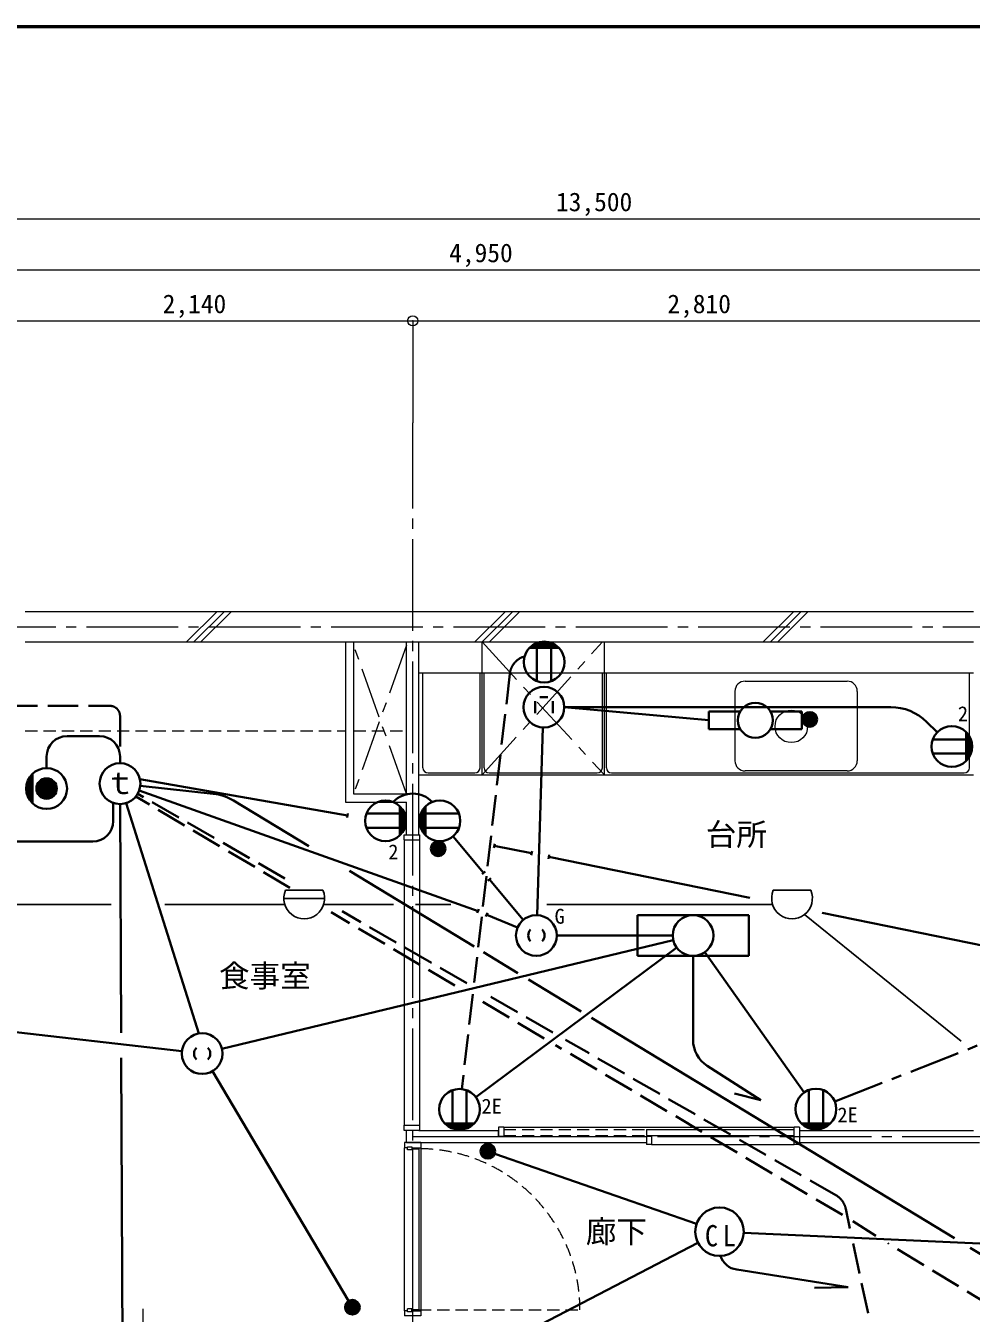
# Model space of a CAD drawing. Units: millimetres at full size, sheet at 1:50. Extents: x -9674 to 9699, y -6794 to 6791.
# Drawn here: x -2915 to 1721, y 478 to 6791 of the extents above; entities that cross this region are included whole.
import ezdxf
from ezdxf.enums import TextEntityAlignment as Align

# ---------------------------------------------------------------- set-up
doc = ezdxf.new("R2010")
doc.units = ezdxf.units.MM
doc.header["$LTSCALE"] = 50
doc.header["$PDMODE"] = 32
doc.header["$PDSIZE"] = 50
for name, pattern in [('CHAIN1', [8, 5, -1, 1, -1]), ('CHAIN2', [12, 9, -1, 1, -1]), ('DASHED1', [1.8, 1.2, -0.6]), ('DASHED3', [4, 3, -1])]:
    doc.linetypes.add(name, pattern=pattern)
for name, color, linetype, lineweight in [('0-0_図面枠', 7, 'Continuous', 9), ('1-0_芯', 134, 'CHAIN2', 9), ('1-1_躯体', 134, 'Continuous', 9), ('1-2_間仕切', 134, 'Continuous', 9), ('1-3_建具', 134, 'Continuous', 9), ('1-5_設備', 134, 'Continuous', 9), ('1-7_その他', 134, 'DASHED1', 9), ('1-8_ハッチ', 134, 'Continuous', 9), ('1-B_寸法', 134, 'Continuous', 9), ('1-C_梁', 134, 'DASHED1', 9), ('2-0_芯', 2, 'Continuous', 35), ('2-E', 2, 'Continuous', 35), ('3-3', 1, 'Continuous', 25), ('3-E', 3, 'Continuous', 35)]:
    doc.layers.add(name, color=color, linetype=linetype, lineweight=lineweight)
doc.layers.add('1-A_文字', color=134, linetype='Continuous')
doc.styles.add('ＭＳ ゴシック', font='')
doc.styles.get('ＭＳ ゴシック').set_extended_font_data('MS Gothic')

msp = doc.modelspace()

# ---------------------------------------------------------------- linework, layer by layer
at = {"layer": '0-0_図面枠'}
for p, q in [((9697.16, 6789.66), (-9672.16, 6789.66)), ((9695.4, 6787.9), (-9670.4, 6787.9)), ((-9668.64, 6786.14), (9693.64, 6786.14)), ((9691.87, 6784.38), (-9666.87, 6784.38)), ((9690.11, 6782.61), (-9665.11, 6782.61)), ((9688.35, 6780.85), (-9663.35, 6780.85))]:
    msp.add_line(p, q, dxfattribs=at)
msp.add_lwpolyline([(9698.92, -6793.93), (9698.92, 6791.43), (-9673.92, 6791.43)], dxfattribs=at)
at = {"layer": '1-0_芯'}
for p, q in [((-1017.5, -3375.62), (-1017.5, 4844.38)), ((-8617.5, 3844.38), (8392.5, 3844.38)), ((-1017.5, 1344.38), (2562.5, 1344.38))]:
    msp.add_line(p, q, dxfattribs=at)
at = {"layer": '1-1_躯体'}
for p, q in [((-2917.5, 3919.38), (1732.5, 3919.38)), ((-2917.5, 3769.38), (1732.5, 3769.38))]:
    msp.add_line(p, q, dxfattribs=at)
at = {"layer": '1-2_間仕切'}
for p, q in [((-1347.5, 3769.38), (-1347.5, 2984.38)), ((-1307.5, 3769.38), (-1307.5, 3024.38)), ((-1047.5, 3024.38), (-1047.5, 3769.38)), ((-987.5, 2824.38), (-987.5, 3769.38)), ((-1347.5, 2984.38), (-1047.5, 2984.38)), ((-1307.5, 3024.38), (-1047.5, 3024.38)), ((-1047.5, 2824.38), (-1047.5, 2984.38)), ((-1047.5, 1314.38), (-1047.5, 1374.38)), ((-987.5, 1374.38), (-596.5, 1374.38)), ((-571.5, 1344.38), (128.5, 1344.38)), ((878.5, 1374.38), (1732.5, 1374.38)), ((-1047.5, 1314.38), (128.5, 1314.38)), ((878.5, 1314.38), (1762.5, 1314.38))]:
    msp.add_line(p, q, dxfattribs=at)
at = {"layer": '1-3_建具'}
for p, q in [((-1060, 2824.38), (-982, 2824.38)), ((-1060, 2799.38), (-1060, 2824.38)), ((-1060, 2799.38), (-982, 2799.38)), ((-1060, 2799.38), (-1060, 1399.38)), ((-982, 2799.38), (-982, 2824.38)), ((-982, 1399.38), (-982, 2799.38)), ((-1060, 1399.38), (-982, 1399.38)), ((-1060, 1374.38), (-1060, 1399.38)), ((-982, 1374.38), (-982, 1399.38)), ((-571.5, 1389.38), (-596.5, 1389.38)), ((-571.5, 1389.38), (-571.5, 1344.38)), ((-571.5, 1389.38), (853.5, 1389.38)), ((878.5, 1389.38), (853.5, 1389.38)), ((853.5, 1349.38), (853.5, 1389.38)), ((878.5, 1389.38), (878.5, 1304.38)), ((-982, 1374.38), (-1060, 1374.38)), ((128.5, 1379.38), (128.5, 1349.38)), ((128.5, 1379.38), (853.5, 1379.38)), ((128.5, 1349.38), (853.5, 1349.38)), ((128.5, 1344.38), (128.5, 1304.38)), ((153.5, 1344.38), (128.5, 1344.38)), ((853.5, 1349.38), (853.5, 1379.38)), ((853.5, 1349.38), (853.5, 1379.38)), ((853.5, 1304.38), (853.5, 1369.38)), ((-977.5, 1314.38), (-1057.5, 1314.38)), ((-1057.5, 1314.38), (-1057.5, 1289.38)), ((-1042.5, 1289.38), (-1057.5, 1289.38)), ((-1057.5, 489.38), (-1057.5, 1289.38)), ((-1042.5, 1279.38), (-1042.5, 1294.38)), ((-1042.5, 1294.38), (-1022.5, 1294.38)), ((-1022.5, 1279.38), (-1042.5, 1279.38)), ((-1022.5, 1294.38), (-1022.5, 1279.38)), ((-1017.5, 1284.38), (-987.5, 1284.38)), ((-1017.5, 494.38), (-1017.5, 1284.38)), ((-987.5, 1284.38), (-987.5, 494.38)), ((-977.5, 1314.38), (-977.5, 1289.38)), ((153.5, 1304.38), (128.5, 1304.38)), ((878.5, 1304.38), (853.5, 1304.38)), ((-2340, 338.55), (-2340, 498.55)), ((-1057.5, 489.38), (-1057.5, 464.38)), ((-1042.5, 489.38), (-1057.5, 489.38)), ((-1022.5, 499.38), (-1042.5, 499.38)), ((-1042.5, 484.38), (-1042.5, 499.38)), ((-1022.5, 484.38), (-1042.5, 484.38)), ((-1022.5, 484.38), (-1022.5, 499.38)), ((-1022.5, 489.38), (-977.5, 489.38)), ((-987.5, 494.38), (-1017.5, 494.38))]:
    msp.add_line(p, q, dxfattribs=at)
at = {"layer": '1-3_建具', "linetype": 'DASHED1'}
for p, q in [((-571.5, 1379.38), (128.5, 1379.38)), ((-571.5, 1349.38), (128.5, 1349.38)), ((-987.5, 494.38), (-197.5, 494.38))]:
    msp.add_line(p, q, dxfattribs=at)
at = {"layer": '1-3_建具'}
for points in [[(-571.5, 1389.38), (-571.5, 1344.38), (-596.5, 1344.38)], [(-596.5, 1389.38), (-596.5, 1344.38), (-596.5, 1369.38)], [(153.5, 1344.38), (153.5, 1304.38), (853.5, 1304.38)], [(-1022.5, 1289.38), (-977.5, 1289.38), (-977.5, 489.38)], [(-977.5, 489.38), (-977.5, 464.38), (-1057.5, 464.38)]]:
    msp.add_lwpolyline(points, dxfattribs=at)
at = {"layer": '1-3_建具', "linetype": 'DASHED1'}
msp.add_arc((-987.5, 494.38), 790, 0, 90, dxfattribs=at)
at = {"layer": '1-5_設備'}
for p, q in [((-677.5, 3117.38), (-677.5, 3769.38)), ((-77.5, 3117.38), (-77.5, 3769.38)), ((-987.5, 3617.38), (1732.5, 3617.38)), ((-967.5, 3152.38), (-967.5, 3617.38)), ((-687.5, 3152.38), (-687.5, 3617.38)), ((-667.5, 3152.38), (-667.5, 3617.38)), ((-87.5, 3152.38), (-87.5, 3617.38)), ((-67.5, 3152.38), (-67.5, 3617.38)), ((1712.5, 3152.38), (1712.5, 3617.38)), ((612.5, 3577.38), (1112.5, 3577.38)), ((562.5, 3527.38), (562.5, 3187.38)), ((1162.5, 3527.38), (1162.5, 3187.38)), ((-987.5, 3117.38), (1732.5, 3117.38)), ((-942.5, 3127.38), (-712.5, 3127.38)), ((-642.5, 3127.38), (-112.5, 3127.38)), ((-42.5, 3127.38), (1687.5, 3127.38)), ((1112.5, 3137.38), (612.5, 3137.38))]:
    msp.add_line(p, q, dxfattribs=at)
at = {"layer": '1-5_設備', "linetype": 'CHAIN1'}
for p, q in [((-677.5, 3117.38), (-87.5, 3769.38)), ((-677.5, 3769.38), (-77.5, 3117.38))]:
    msp.add_line(p, q, dxfattribs=at)
at = {"layer": '1-5_設備'}
msp.add_circle((839.13, 3355.76), 80, dxfattribs=at)
for centre, radius, start, end in [((612.5, 3527.38), 50, 90, 180), ((1112.5, 3527.38), 50, 0, 90), ((612.5, 3187.38), 50, 180, 270), ((1112.5, 3187.38), 50, 270, 0), ((-942.5, 3152.38), 25, 180, 270), ((-712.5, 3152.38), 25, 270, 0), ((-642.5, 3152.38), 25, 180, 270), ((-112.5, 3152.38), 25, 270, 0), ((-42.5, 3152.38), 25, 180, 270), ((1687.5, 3152.38), 25, 270, 0)]:
    msp.add_arc(centre, radius, start, end, dxfattribs=at)
at = {"layer": '1-7_その他', "linetype": 'CHAIN1'}
for p, q in [((-1047.5, 3024.38), (-1307.5, 3754.38)), ((-1047.5, 3754.38), (-1307.5, 3024.38))]:
    msp.add_line(p, q, dxfattribs=at)
at = {"layer": '1-8_ハッチ'}
for p, q in [((-2126.65, 3769.38), (-1976.65, 3919.38)), ((-2091.29, 3769.38), (-1941.29, 3919.38)), ((-2055.94, 3769.38), (-1905.94, 3919.38)), ((-712.43, 3769.38), (-562.43, 3919.38)), ((-677.08, 3769.38), (-527.08, 3919.38)), ((-641.72, 3769.38), (-491.72, 3919.38)), ((701.78, 3769.38), (851.78, 3919.38)), ((737.14, 3769.38), (887.14, 3919.38)), ((772.49, 3769.38), (922.49, 3919.38))]:
    msp.add_line(p, q, dxfattribs=at)
at = {"layer": '1-B_寸法'}
for p, q in [((-6877.5, 5844.38), (6622.5, 5844.38)), ((-3157.5, 5594.38), (1792.5, 5594.38)), ((-3157.5, 5344.38), (-1017.5, 5344.38)), ((-1017.5, 5344.38), (-1017.5, 4844.38)), ((-1017.5, 5344.38), (1792.5, 5344.38))]:
    msp.add_line(p, q, dxfattribs=at)
msp.add_point((-1017.5, 5344.38), dxfattribs=at)
at = {"layer": '1-C_梁'}
for p, q in [((-2917.5, 3334.38), (-1347.5, 3334.38)), ((-1307.5, 3334.38), (-1047.5, 3334.38))]:
    msp.add_line(p, q, dxfattribs=at)
at = {"layer": '2-0_芯'}
for p, q in [((-444.52, 3741.01), (-301.69, 3741.01)), ((-441.45, 3744.01), (-304.76, 3744.01)), ((-434.41, 3750.01), (-311.79, 3750.01)), ((-425.78, 3756.01), (-320.42, 3756.01)), ((-414.57, 3762.01), (-331.64, 3762.01)), ((-408.1, 3764.69), (-408.1, 3577.3)), ((-397.42, 3768.01), (-348.78, 3768.01)), ((-338.1, 3764.69), (-338.1, 3577.3)), ((-274.65, 3449.69), (434.71, 3385.3)), ((1326.87, 3449.69), (-274.24, 3449.69)), ((908.29, 3418.8), (951.5, 3418.8)), ((-379.88, 3349.86), (-408.02, 2430.1)), ((893.89, 3389.99), (965.91, 3389.99)), ((895.2, 3399.6), (964.6, 3399.6)), ((895.2, 3380.39), (964.6, 3380.39)), ((899.44, 3409.2), (960.36, 3409.2)), ((899.44, 3370.79), (960.36, 3370.79)), ((908.29, 3361.19), (951.5, 3361.19)), ((1501.58, 3378.51), (1554.55, 3326.76)), ((1532.39, 3291.86), (1719.78, 3291.86)), ((1696.1, 3185.44), (1696.1, 3328.27)), ((1699.1, 3188.51), (1699.1, 3325.2)), ((1705.1, 3195.55), (1705.1, 3318.17)), ((1711.1, 3204.18), (1711.1, 3309.53)), ((1717.1, 3215.39), (1717.1, 3298.32)), ((1532.39, 3221.86), (1719.78, 3221.86)), ((-696.85, 2449.78), (-2358.67, 3041.28)), ((-2486.03, 2890.57), (-2486.03, 2980.46)), ((-2065.79, 1849.69), (-2422.75, 2979.45)), ((-1244.42, 2927.57), (-1057.03, 2927.57)), ((-1080.71, 2821.15), (-1080.71, 2963.98)), ((-1077.71, 2824.22), (-1077.71, 2960.91)), ((-1071.71, 2831.26), (-1071.71, 2953.88)), ((-1065.71, 2839.89), (-1065.71, 2945.24)), ((-1059.71, 2851.1), (-1059.71, 2934.03)), ((-1053.71, 2868.24), (-1053.71, 2916.89)), ((-981.29, 2868.24), (-981.29, 2916.89)), ((-790.58, 2927.57), (-977.97, 2927.57)), ((-975.29, 2851.1), (-975.29, 2934.03)), ((-969.29, 2839.89), (-969.29, 2945.24)), ((-963.29, 2831.26), (-963.29, 2953.88)), ((-957.29, 2824.22), (-957.29, 2960.91)), ((-954.29, 2821.15), (-954.29, 2963.98)), ((-1244.42, 2857.57), (-1057.03, 2857.57)), ((-790.58, 2857.57), (-977.97, 2857.57)), ((-2586.03, 2790.57), (-3219.35, 2790.57)), ((-914.35, 2784.28), (-871.14, 2784.28)), ((-819.88, 2816.03), (-670.03, 2637.93)), ((-928.75, 2755.47), (-856.74, 2755.47)), ((-927.45, 2765.07), (-858.04, 2765.07)), ((-927.45, 2745.87), (-858.04, 2745.87)), ((-923.2, 2774.68), (-862.29, 2774.68)), ((-923.2, 2736.27), (-862.29, 2736.27)), ((-914.35, 2726.67), (-871.14, 2726.67)), ((-662.38, 2644.37), (-677.68, 2631.49)), ((-633.92, 2610.54), (-649.23, 2597.67)), ((-641.57, 2604.11), (-475.46, 2406.67)), ((-692.99, 2459.01), (-700.72, 2440.56)), ((-650.45, 2441.2), (-658.18, 2422.75)), ((-654.31, 2431.97), (-503.32, 2368.77)), ((84.3, 2230.16), (84.3, 2430.15)), ((630.28, 2430.15), (84.3, 2430.15)), ((630.28, 2230.16), (630.28, 2430.15)), ((-1952.78, 1774.34), (260.07, 2306.76)), ((-311.08, 2330.15), (257.29, 2330.15)), ((-707.8, 1537.31), (277.07, 2270.44)), ((630.28, 2230.16), (84.3, 2230.16)), ((357.29, 1817.79), (357.29, 2230.16)), ((415.04, 2248.52), (901.86, 1560.38)), ((-4946.46, 2081.93), (-2149.35, 1762.3)), ((-1999.05, 1664.9), (-1331.69, 537.92)), ((426.26, 1691.56), (689.63, 1522.49)), ((-823.03, 1383.89), (-823.03, 1571.28)), ((-753.03, 1383.89), (-753.03, 1571.28)), ((689.63, 1522.49), (560.15, 1555.74)), ((924.62, 1385.03), (924.62, 1572.42)), ((994.62, 1385.03), (994.62, 1572.42)), ((-716.62, 1407.57), (-859.45, 1407.57)), ((-719.69, 1404.57), (-856.37, 1404.57)), ((-726.72, 1398.57), (-849.34, 1398.57)), ((-735.35, 1392.57), (-840.71, 1392.57)), ((1031.04, 1408.71), (888.21, 1408.71)), ((1027.96, 1405.71), (891.28, 1405.71)), ((1020.93, 1399.71), (898.31, 1399.71)), ((1012.3, 1393.71), (906.94, 1393.71)), ((-746.57, 1386.57), (-829.5, 1386.57)), ((-763.71, 1380.57), (-812.35, 1380.57)), ((1001.09, 1387.71), (918.16, 1387.71)), ((983.94, 1381.71), (935.3, 1381.71)), ((-677.86, 1293.46), (-677.86, 1250.25)), ((-668.26, 1302.31), (-668.26, 1241.39)), ((-658.66, 1306.56), (-658.66, 1237.15)), ((-649.06, 1307.86), (-649.06, 1235.85)), ((-639.46, 1306.56), (-639.46, 1237.15)), ((-629.85, 1302.31), (-629.85, 1241.39)), ((-620.25, 1293.46), (-620.25, 1250.25)), ((374.55, 916.44), (-615.04, 1260.04)), ((381.32, 822.79), (-389.7, 422.88)), ((4267.6, 705.34), (605.41, 872.08)), ((571.26, 691.49), (1117.11, 605.87)), ((1117.11, 605.87), (953.11, 601.72)), ((-1349.46, 507.12), (-1277.44, 507.12)), ((-1348.15, 516.72), (-1278.75, 516.72)), ((-1343.91, 526.32), (-1282.99, 526.32)), ((-1335.05, 535.93), (-1291.85, 535.93)), ((-1348.15, 497.52), (-1278.75, 497.52)), ((-1343.91, 487.92), (-1282.99, 487.92)), ((-1335.05, 478.31), (-1291.85, 478.31))]:
    msp.add_line(p, q, dxfattribs=at)
at = {"layer": '2-0_芯', "linetype": 'CHAIN1'}
msp.add_line((1052.69, 1515.35), (1815.11, 1815.39), dxfattribs=at)
at = {"layer": '2-0_芯'}
for centre, radius in [((-373.1, 3670.99), 100.02), ((-374.23, 3449.69), 100), ((929.9, 3389.99), 36.01), ((1626.09, 3256.86), 100.02), ((-1150.73, 2892.57), 100.02), ((-884.27, 2892.57), 100.02), ((-892.74, 2755.47), 36.01), ((-411.08, 2330.15), 100), ((357.29, 2330.15), 100), ((-2050, 1750.95), 100), ((959.62, 1478.72), 100.02), ((-788.03, 1477.59), 100.02), ((-649.06, 1271.85), 36.01), ((-1313.45, 507.12), 36.01)]:
    msp.add_circle(centre, radius, dxfattribs=at)
for centre, radius, start, end in [((1326.87, 3199.69), 250, 45.66414, 90), ((-1017.5, 2892.57), 133.23, 44.0953, 135.53862), ((-2586.03, 2890.57), 100, 270, 0), ((-411, 2330.15), 40.08, 134.60825, 225.39172), ((-411.16, 2330.15), 40.08, 314.60825, 45.39172), ((-2049.92, 1750.95), 40.08, 134.60825, 225.39172), ((-2050.08, 1750.95), 40.08, 314.60825, 45.39172), ((507.29, 1817.79), 150, 180, 237.30273), ((586.76, 790.29), 100, 198.34253, 261.08507)]:
    msp.add_arc(centre, radius, start, end, dxfattribs=at)
at = {"layer": '2-E', "linetype": 'DASHED3'}
for p, q in [((-541.21, 3614.02), (-716.26, 2098.8)), ((-722.73, 2042.79), (-776.55, 1576.95))]:
    msp.add_line(p, q, dxfattribs=at)
at = {"layer": '2-E'}
for p, q in [((-417.3, 3419.69), (-417.3, 3479.69)), ((-354.23, 3499.03), (-394.23, 3499.03)), ((-331.16, 3419.69), (-331.16, 3479.69)), ((434.71, 3342.55), (434.71, 3428.06)), ((434.71, 3428.06), (588.7, 3428.06)), ((736.81, 3428.06), (890.8, 3428.06)), ((890.8, 3428.06), (890.8, 3342.55)), ((588.7, 3342.55), (434.71, 3342.55)), ((890.8, 3342.55), (736.81, 3342.55))]:
    msp.add_line(p, q, dxfattribs=at)
for centre, radius in [((662.75, 3385.3), 85.52), ((486.76, 877.48), 118.77)]:
    msp.add_circle(centre, radius, dxfattribs=at)
at = {"layer": '2-E', "linetype": 'DASHED3'}
msp.add_arc((-441.87, 3602.54), 100, 105.85842, 173.40986, dxfattribs=at)
at = {"layer": '3-3'}
for p, q in [((-1641.32, 2551.73), (-1457.95, 2551.73)), ((750.78, 2551.73), (934.15, 2551.73)), ((-2496.69, 2481.72), (-4689.27, 2481.72)), ((-1645.05, 2481.72), (-2232.35, 2481.72)), ((-1649.65, 2511.72), (-1449.61, 2511.72)), ((-1112.44, 2481.72), (-1454.21, 2481.72)), ((-831.06, 2481.72), (-1004.49, 2481.72)), ((747.05, 2481.72), (-359.5, 2481.72)), ((1672.3, 1812.56), (903.51, 2432.49))]:
    msp.add_line(p, q, dxfattribs=at)
for centre, start, end in [((-1549.63, 2511.73), 156.43048, 23.56945), ((842.47, 2511.74), 156.4305, 23.56947)]:
    msp.add_arc(centre, 100.03, start, end, dxfattribs=at)
at = {"layer": '3-E', "linetype": 'DASHED3'}
for p, q in [((-6607.44, 3456.28), (-2502.88, 3456.28)), ((-2452.88, 3406.28), (-2452.88, 3174.81)), ((-1620.18, 2564.21), (-2375.45, 3011.52)), ((-1644.35, 2609.95), (-2366.19, 3024.96)), ((-810.65, 2084.77), (-1417.46, 2444.15)), ((-752.19, 2097), (-1363.75, 2448.62)), ((-330.6, 1854.62), (-660.08, 2044.05)), ((-373.22, 1825.7), (-681.01, 2007.98)), ((1089.36, 959.49), (-316.65, 1792.19)), ((1060.97, 1054.54), (-268.09, 1818.67)), ((1141, 928.9), (1253.51, 857.95)), ((6100.62, -2094.15), (1311.59, 821.32)), ((1142.39, 820.02), (1428.06, -521.41))]:
    msp.add_line(p, q, dxfattribs=at)
at = {"layer": '3-E'}
for p, q in [((-2552.88, 3307.83), (-2712.79, 3307.83)), ((-2812.79, 3207.83), (-2812.79, 3150.63)), ((-2452.88, 3207.83), (-2452.88, 3174.81)), ((-2900.79, 3098.12), (-2900.79, 3003.13)), ((-2894.79, 3107.86), (-2894.79, 2993.39)), ((-2888.79, 3115.62), (-2888.79, 2985.64)), ((-2882.79, 3122.04), (-2882.79, 2979.21)), ((-2791, 3095.63), (-2834.58, 3095.63)), ((-1337.48, 2917.85), (-2355.44, 3097.29)), ((-2906.79, 3084.74), (-2906.79, 3016.51)), ((-2762.79, 3050.63), (-2862.79, 3050.63)), ((-2763.04, 3055.63), (-2862.54, 3055.63)), ((-2763.04, 3045.63), (-2862.54, 3045.63)), ((-2763.8, 3060.63), (-2861.78, 3060.63)), ((-2763.8, 3040.63), (-2861.78, 3040.63)), ((-2765.09, 3065.63), (-2860.49, 3065.63)), ((-2765.09, 3035.63), (-2860.49, 3035.63)), ((-2766.96, 3070.63), (-2858.62, 3070.63)), ((-2769.49, 3075.63), (-2856.09, 3075.63)), ((-2772.79, 3080.63), (-2852.79, 3080.63)), ((-2777.08, 3085.63), (-2848.5, 3085.63)), ((-2782.79, 3090.63), (-2842.79, 3090.63)), ((-1981.12, 3023.97), (-2353.45, 3064.09)), ((-2766.96, 3030.63), (-2858.62, 3030.63)), ((-2769.49, 3025.63), (-2856.09, 3025.63)), ((-2772.79, 3020.63), (-2852.79, 3020.63)), ((-2777.08, 3015.63), (-2848.5, 3015.63)), ((-2782.79, 3010.63), (-2842.79, 3010.63)), ((-2791, 3005.63), (-2834.58, 3005.63)), ((-2452.43, 2974.81), (-2447.4, 1851.93)), ((-1895.95, 2991.67), (-1526.54, 2767.41)), ((-1339.49, 2908.05), (-1335.48, 2927.65)), ((-619.29, 2760.67), (-615.28, 2780.27)), ((-434.43, 2733.05), (-617.29, 2770.47)), ((-436.44, 2723.26), (-432.43, 2742.85)), ((-351.88, 2705.95), (-347.87, 2725.55)), ((634.93, 2514.22), (-349.87, 2715.75)), ((-1327.5, 2646.59), (-716.17, 2275.46)), ((3732.3, 1880.39), (989.75, 2441.61)), ((-670.92, 2247.99), (-502.33, 2145.64)), ((-449.38, 2113.5), (-191.08, 1956.69)), ((-141.56, 1926.63), (1639.33, 845.49)), ((-2446.85, 1730.49), (-2439.24, 32.01)), ((1716.48, 798.66), (2382.34, 394.44))]:
    msp.add_line(p, q, dxfattribs=at)
at = {"layer": '3-E', "linetype": 'CHAIN1'}
msp.add_line((1106.12, 990.36), (1126.81, 893.17), dxfattribs=at)
at = {"layer": '3-E'}
for centre, radius in [((-2452.88, 3074.81), 100), ((-2812.79, 3050.63), 100), ((-2812.79, 3050.63), 50)]:
    msp.add_circle(centre, radius, dxfattribs=at)
at = {"layer": '3-E', "linetype": 'DASHED3'}
for centre, radius, start, end in [((-2502.88, 3406.28), 50, 0, 90), ((1008.31, 969.53), 100, 12.02186, 58.22504)]:
    msp.add_arc(centre, radius, start, end, dxfattribs=at)
at = {"layer": '3-E'}
for centre, radius, start, end in [((-2712.79, 3207.83), 100, 90, 180), ((-2552.88, 3207.83), 100, 0, 90), ((-2025.68, 2777.97), 250, 58.73913, 79.73124)]:
    msp.add_arc(centre, radius, start, end, dxfattribs=at)

# ---------------------------------------------------------------- texts
at = {"layer": '1-A_文字', "style": 'ＭＳ ゴシック'}
for s, p in [('台所', (419.66, 2737.67)), ('食事室', (-1967.45, 2044.04)), ('廊下', (-168.88, 789.9))]:
    msp.add_text(s, height=110, dxfattribs=at).set_placement(p, align=Align.BOTTOM_LEFT)
at = {"layer": '1-B_寸法', "style": 'ＭＳ ゴシック'}
for s, p in [('13,500', (-315, 5854.38)), ('4,950', (-838.75, 5604.38)), ('2,140', (-2243.75, 5354.38)), ('2,810', (231.25, 5354.38))]:
    msp.add_text(s, height=91.64, dxfattribs=at).set_placement(p, align=Align.BOTTOM_LEFT)
at = {"layer": '2-0_芯', "color": 7, "style": 'ＭＳ ゴシック'}
for s, p in [('2', (1655.96, 3358.91)), ('2', (-1137.34, 2681.47)), ('2E', (-680.22, 1434.41)), ('2E', (1065.19, 1391.91))]:
    msp.add_text(s, height=73.31, dxfattribs=at).set_placement(p, align=Align.BOTTOM_LEFT)
at = {"layer": '2-E', "color": 7, "style": 'ＭＳ ゴシック'}
for s, height, p in [('ｔ', 110, (-2527.88, 2990.74)), ('G', 73.31, (-321.91, 2365.83))]:
    msp.add_text(s, height=height, dxfattribs=at).set_placement(p, align=Align.BOTTOM_LEFT)
at = {"layer": '2-E', "color": 7, "insert": (415.67, 803.88), "char_height": 104.5, "attachment_point": 7, "style": 'ＭＳ ゴシック'}
msp.add_mtext('\\T1.36;\\W0.9;CL', dxfattribs=at)

doc.saveas('drawing.dxf')
